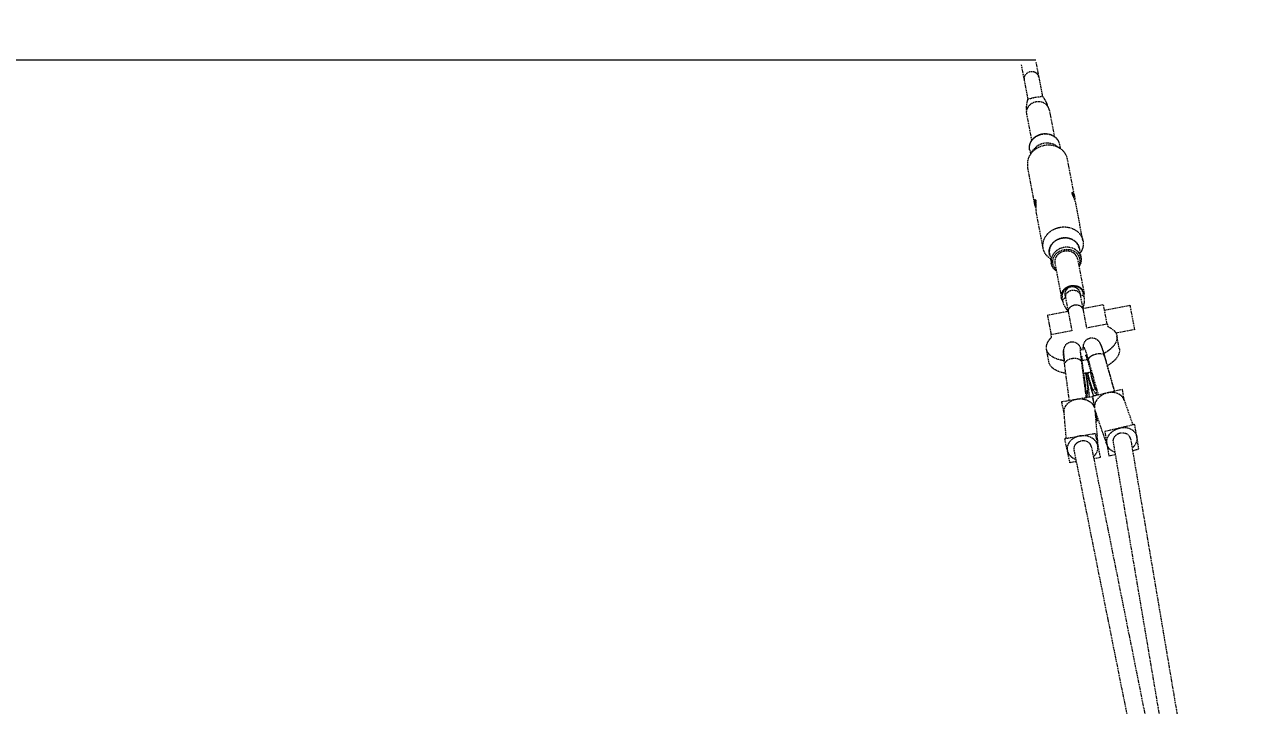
# Model space of a CAD drawing. Header units: millimetres. Extents: x -6347 to 5606, y -5931 to 5534.
# Drawn here: x -3519 to -2208, y 3345 to 4075 of the extents above; entities that cross this region are included whole.
import ezdxf

# ---------------------------------------------------------------- set-up
doc = ezdxf.new("R2010")
doc.units = ezdxf.units.MM
doc.linetypes.add('HIDDEN', pattern=[1.905, 1.27, -0.635])
for name, color, linetype in [('DIKOM_ЗОНА', 90, 'Continuous'), ('DIKOM_ОБЪЕКТ', 7, 'Continuous'), ('DIKOM_РАЗМЕР_ЗОНА', 7, 'Continuous'), ('DIKOM_РАЗМЕР_ОБЪЕКТА', 7, 'Continuous')]:
    doc.layers.add(name, color=color, linetype=linetype)
doc.styles.add('style1', font='arialbd.ttf', dxfattribs={"width": 0.8})
doc.dimstyles.new('1-50', dxfattribs={"dimtxt": 300, "dimasz": 200, "dimexe": 100, "dimexo": 0, "dimgap": 100, "dimtad": 1, "dimtxsty": 'style1', "dimcen": 200, "dimclrd": 7, "dimclre": 7, "dimclrt": 7, "dimadec": 1, "dimazin": 2, "dimtfac": 1, "dimtmove": 0, "dimatfit": 2, "dimfxl": 0, "dimlwd": 25, "dimlwe": 18, "dimarcsym": 0})

# ---------------------------------------------------------------- blocks, each defined once
blk = doc.blocks.new('*D1')
at = {"layer": 'Defpoints', "color": 0, "transparency": 16777216}
for p in [(-3966.8, 4036.4), (-2434.4, 4036.4), (-2443.9, -3563.6)]:
    blk.add_point(p, dxfattribs=at)
at = {"layer": 'DIKOM_РАЗМЕР_ОБЪЕКТА', "color": 7, "lineweight": 18, "transparency": 16777216}
for p, q in [((-2434.4, 4036.4), (-4066.8, 4036.4)), ((-2443.9, -3563.6), (-4066.8, -3563.6))]:
    blk.add_line(p, q, dxfattribs=at)
at = {"layer": 'DIKOM_РАЗМЕР_ОБЪЕКТА', "color": 7, "lineweight": 25, "transparency": 16777216}
blk.add_line((-3966.8, -3363.6), (-3966.8, 3836.4), dxfattribs=at)
at = {"layer": 'DIKOM_РАЗМЕР_ОБЪЕКТА', "color": 7, "transparency": 16777216}
for points in [[(-4000.2, 3836.4), (-3933.5, 3836.4), (-3966.8, 4036.4)], [(-4000.2, -3363.6), (-3933.5, -3363.6), (-3966.8, -3563.6)]]:
    blk.add_solid(points, dxfattribs=at)
at = {"layer": 'DIKOM_РАЗМЕР_ОБЪЕКТА', "color": 7, "transparency": 16777216, "insert": (-4296.6, 234), "char_height": 300, "attachment_point": 5, "rotation": 90, "style": 'style1'}
blk.add_mtext('{\\fArial|b0|i0|c204|p34;\\H1.5x;7600}', dxfattribs=at)
blk = doc.blocks.new('*D2')
at = {"layer": 'Defpoints', "color": 0, "transparency": 16777216}
for p in [(-2990.7, 5534.4), (-5782.2, -5057.7), (-2990.7, -5057.7)]:
    blk.add_point(p, dxfattribs=at)
at = {"layer": 'DIKOM_РАЗМЕР_ЗОНА', "color": 7, "lineweight": 18, "transparency": 16777216}
for p, q in [((-2990.7, 5534.4), (-5882.2, 5534.4)), ((-2990.7, -5057.7), (-5882.2, -5057.7))]:
    blk.add_line(p, q, dxfattribs=at)
at = {"layer": 'DIKOM_РАЗМЕР_ЗОНА', "color": 7, "lineweight": 25, "transparency": 16777216}
blk.add_line((-5782.2, 5334.4), (-5782.2, -4857.7), dxfattribs=at)
at = {"layer": 'DIKOM_РАЗМЕР_ЗОНА', "color": 7, "transparency": 16777216}
for points in [[(-5815.6, 5334.4), (-5748.9, 5334.4), (-5782.2, 5534.4)], [(-5815.6, -4857.7), (-5748.9, -4857.7), (-5782.2, -5057.7)]]:
    blk.add_solid(points, dxfattribs=at)
at = {"layer": 'DIKOM_РАЗМЕР_ЗОНА', "color": 7, "transparency": 16777216, "insert": (-6112, 238.4), "char_height": 300, "attachment_point": 5, "rotation": 90, "style": 'style1'}
blk.add_mtext('{\\fArial|b0|i0|c204|p34;\\H1.5x;10600}', dxfattribs=at)

msp = doc.modelspace()

# ---------------------------------------------------------------- linework, layer by layer
at = {"layer": 'DIKOM_ЗОНА', "color": 3, "lineweight": 15}
msp.add_lwpolyline([(3606.162, 5534.428), (-2990.749, 5534.428, 0.41421356), (-4990.749, 3534.428), (-4990.749, -3057.651, 0.41421356), (-2990.749, -5057.651), (3606.162, -5057.651, 0.41421356), (5606.162, -3057.651), (5606.162, 3534.428, 0.41421356)], format="xyb", close=True, dxfattribs=at)
at = {"layer": 'DIKOM_ОБЪЕКТ', "color": 7, "linetype": 'HIDDEN', "lineweight": 15}
for p, q in [((-2450.095, 4031.438), (-2447.164, 4016.029)), ((-2434.382, 4034.428), (-2431.451, 4019.018)), ((-2447.106, 4015.726), (-2443.176, 3995.064)), ((-2431.393, 4018.715), (-2427.463, 3998.053)), ((-2421.855, 3987.297), (-2421.977, 3987.939)), ((-2444.576, 3978.87), (-2439.127, 3950.225)), ((-2444.444, 3983.008), (-2444.565, 3983.643)), ((-2420.214, 3983.505), (-2414.765, 3954.859)), ((-2441.137, 3940.518), (-2440.25, 3935.859)), ((-2439.894, 3936.368), (-2437.025, 3940.463)), ((-2413.135, 3945.008), (-2408.964, 3942.252)), ((-2409.332, 3946.568), (-2408.445, 3941.91)), ((-2435.831, 3883.137), (-2443.326, 3922.537)), ((-2393.198, 3891.249), (-2400.693, 3930.647)), ((-2384.101, 3843.423), (-2391.586, 3882.77)), ((-2426.733, 3835.313), (-2434.218, 3874.66)), ((-2419.922, 3828.997), (-2418.017, 3818.982)), ((-2388.117, 3835.047), (-2386.212, 3825.032)), ((-2387.081, 3829.714), (-2387.098, 3829.69)), ((-2418.903, 3823.64), (-2418.927, 3823.656)), ((-2414.14, 3818.878), (-2407.134, 3782.046)), ((-2389.779, 3823.512), (-2382.772, 3786.68)), ((-2405.417, 3777.852), (-2406.247, 3782.214)), ((-2403.101, 3784.402), (-2402.646, 3782.008)), ((-2402.588, 3781.705), (-2399.657, 3766.296)), ((-2387.389, 3787.391), (-2386.933, 3784.997)), ((-2386.875, 3784.694), (-2383.944, 3769.285)), ((-2382.83, 3782.148), (-2383.659, 3786.511)), ((-2422.11, 3763.278), (-2399.893, 3767.504)), ((-2399.599, 3765.992), (-2395.897, 3746.532)), ((-2384.168, 3770.495), (-2361.951, 3774.722)), ((-2383.886, 3768.981), (-2380.184, 3749.521)), ((-2358.022, 3754.069), (-2361.95, 3774.719)), ((-2360.825, 3768.801), (-2333.35, 3774.027)), ((-2328.394, 3747.974), (-2333.018, 3772.282)), ((-2380.245, 3749.842), (-2358.022, 3754.069)), ((-2358.022, 3754.069), (-2357.456, 3751.095)), ((-2418.182, 3742.625), (-2395.958, 3746.853)), ((-2417.616, 3739.651), (-2418.182, 3742.625)), ((-2328.394, 3747.974), (-2348.716, 3744.108)), ((-2345.037, 3727.443), (-2347.599, 3740.913)), ((-2420.484, 3713.091), (-2423.046, 3726.56)), ((-2404.614, 3725.44), (-2404.475, 3725.463)), ((-2386.851, 3728.416), (-2386.713, 3728.439)), ((-2403.313, 3711.346), (-2403.763, 3711.271)), ((-2398.645, 3672.057), (-2403.763, 3711.271)), ((-2385.858, 3714.268), (-2386.304, 3714.193)), ((-2385.858, 3714.268), (-2380.738, 3675.058)), ((-2378.402, 3715.777), (-2377.962, 3715.879)), ((-2378.402, 3715.777), (-2367.645, 3677.699)), ((-2377.908, 3710.877), (-2370.184, 3683.145)), ((-2361.184, 3719.766), (-2360.742, 3719.869)), ((-2361.182, 3719.76), (-2350.421, 3681.687)), ((-2349.982, 3681.789), (-2360.742, 3719.869)), ((-2384.584, 3709.527), (-2380.78, 3681.006)), ((-2406.832, 3670.689), (-2390.548, 3673.41)), ((-2390.548, 3673.41), (-2374.267, 3676.144)), ((-2380.911, 3681.993), (-2378.738, 3682.357)), ((-2380.78, 3681.006), (-2379.551, 3675.294)), ((-2379.551, 3675.294), (-2378.738, 3682.357)), ((-2374.267, 3676.144), (-2371.644, 3663.953)), ((-2357.694, 3679.999), (-2373.756, 3676.287)), ((-2373.756, 3676.287), (-2371.674, 3663.924)), ((-2370.776, 3684.034), (-2373.289, 3683.452)), ((-2369.212, 3677.379), (-2373.289, 3683.452)), ((-2370.18, 3683.147), (-2370.775, 3684.034)), ((-2370.183, 3683.145), (-2369.212, 3677.379)), ((-2341.635, 3683.725), (-2357.694, 3679.999)), ((-2339.572, 3671.476), (-2341.635, 3683.725)), ((-2339.883, 3672.367), (-2330.554, 3645.642)), ((-2404.171, 3658.326), (-2406.832, 3670.689)), ((-2401.905, 3631.37), (-2404.234, 3659.066)), ((-2371.285, 3661.836), (-2368.019, 3622.99)), ((-2371.248, 3661.393), (-2369.348, 3650.112)), ((-2371.107, 3661.459), (-2368.687, 3650.213)), ((-2358.283, 3624.753), (-2371.097, 3661.461)), ((-2368.687, 3650.213), (-2370.286, 3649.946)), ((-2369.348, 3650.112), (-2367.301, 3650.587)), ((-2328.507, 3646.117), (-2344.566, 3642.392)), ((-2324.099, 3619.943), (-2328.507, 3646.117)), ((-2403.503, 3631.103), (-2387.22, 3633.824)), ((-2387.22, 3633.824), (-2370.939, 3636.558)), ((-2370.939, 3636.558), (-2365.359, 3610.627)), ((-2344.566, 3642.392), (-2360.628, 3638.679)), ((-2360.628, 3638.679), (-2356.22, 3612.505)), ((-2397.924, 3605.172), (-2403.503, 3631.103)), ((-2393.752, 3618.998), (-2224.289, 2772.8)), ((-2375.044, 3622.399), (-2220.239, 2849.397)), ((-2351.68, 3627.392), (-2208.835, 2781.894)), ((-2332.99, 3630.895), (-2188.605, 2776.283)), ((-2330.875, 3618.377), (-2324.099, 3619.943)), ((-2391.209, 3606.299), (-2397.924, 3605.172)), ((-2365.359, 3610.627), (-2372.449, 3609.442)), ((-2356.22, 3612.505), (-2349.431, 3614.08))]:
    msp.add_line(p, q, dxfattribs=at)
for centre, radius, start, end in [((-2405.848, 3821.337), 12.398, 202.834656, 205.937551), ((-2398.395, 3822.755), 12.398, 355.603872, 358.706767), ((-2392.099, 3784.926), 9.498, 345.466689, 10.648224), ((-2361.147, 3664.944), 10.542, 195.212303, 199.295332)]:
    msp.add_arc(centre, radius, start, end, dxfattribs=at)
for points, weights in [([(-2440.544, 4024.024), (-2448.4, 4022.529), (-2447.106, 4015.726)], [1, 0.707106781187, 1]), ([(-2431.393, 4018.715), (-2432.688, 4025.519), (-2440.544, 4024.024)], [1, 0.707106781187, 1]), ([(-2443.066, 3995.425), (-2445.376, 3987.908), (-2444.565, 3983.643)], [1, 0.916631255073, 1]), ([(-2434.403, 3991.74), (-2446.59, 3989.423), (-2444.584, 3978.869)], [1, 0.707106781187, 1]), ([(-2420.211, 3983.506), (-2422.218, 3994.058), (-2434.403, 3991.74)], [1, 0.707106781187, 1]), ([(-2421.977, 3987.939), (-2422.789, 3992.205), (-2427.697, 3998.348)], [1, 0.916631255383, 1]), ([(-2441.137, 3940.518), (-2443.757, 3954.29), (-2427.854, 3957.315)], [1, 0.707106781187, 1]), ([(-2425.963, 3947.377), (-2433.138, 3946.012), (-2437.025, 3940.463)], [1, 0.843279406619, 0.854274163489]), ([(-2427.854, 3957.315), (-2411.951, 3960.34), (-2409.332, 3946.568)], [1, 0.707106781187, 1]), ([(-2413.135, 3945.008), (-2418.789, 3948.742), (-2425.963, 3947.377)], [0.854274163489, 0.843279406619, 1]), ([(-2425.521, 3945.052), (-2446.837, 3940.997), (-2443.326, 3922.537)], [1, 0.707106781187, 1]), ([(-2400.693, 3930.647), (-2404.205, 3949.107), (-2425.521, 3945.052)], [1, 0.707106781187, 1]), ([(-2406.639, 3845.794), (-2422.542, 3842.769), (-2419.922, 3828.997)], [1, 0.707106781187, 1]), ([(-2388.117, 3835.047), (-2390.737, 3848.819), (-2406.639, 3845.794)], [1, 0.707106781187, 1]), ([(-2404.734, 3835.779), (-2420.637, 3832.754), (-2418.017, 3818.982)], [1, 0.707106781187, 1]), ([(-2403.967, 3831.747), (-2416.154, 3829.431), (-2414.149, 3818.876)], [1, 0.707106781187, 1]), ([(-2386.212, 3825.032), (-2388.831, 3838.804), (-2404.734, 3835.779)], [1, 0.707106781187, 1]), ([(-2389.771, 3823.513), (-2391.781, 3834.067), (-2403.967, 3831.747)], [1, 0.707106781187, 1]), ([(-2396.814, 3794.143), (-2408.107, 3791.995), (-2406.247, 3782.214)], [1, 0.707106781187, 1]), ([(-2402.588, 3781.705), (-2403.883, 3788.509), (-2396.026, 3790.003)], [1, 0.707106781187, 1]), ([(-2396.96, 3794.915), (-2384.774, 3797.235), (-2382.764, 3786.681)], [1, 0.707106781187, 1]), ([(-2383.659, 3786.511), (-2385.52, 3796.291), (-2396.814, 3794.143)], [1, 0.707106781187, 1]), ([(-2396.026, 3790.003), (-2388.17, 3791.498), (-2386.875, 3784.694)], [1, 0.707106781187, 1]), ([(-2399.599, 3765.992), (-2400.894, 3772.796), (-2393.037, 3774.291)], [1, 0.707106781187, 1]), ([(-2393.037, 3774.291), (-2385.181, 3775.785), (-2383.886, 3768.981)], [1, 0.707106781187, 1]), ([(-2333.018, 3772.282), (-2333.353, 3774.042), (-2333.35, 3774.027)], [1, 0.899317956033, 0.867854817293]), ([(-2395.873, 3716.593), (-2403.634, 3715.293), (-2403.314, 3711.346)], [1, 0.726609839127, 0.963591207953]), ([(-2386.304, 3714.193), (-2388.108, 3717.894), (-2395.873, 3716.593)], [0.963777950998, 0.726502287882, 1]), ([(-2385.301, 3719.46), (-2385.783, 3718.512), (-2384.584, 3709.527)], [0.997283249175, 0.878663298782, 1]), ([(-2377.962, 3715.879), (-2377.585, 3720.018), (-2369.926, 3721.791)], [0.963777948469, 0.72650228934, 1]), ([(-2369.926, 3721.791), (-2362.266, 3723.565), (-2361.183, 3719.764)], [1, 0.726492434517, 0.963794840527]), ([(-2404.234, 3659.066), (-2405.233, 3670.95), (-2390.548, 3673.41)], [0.961320503962, 0.727926449381, 1]), ([(-2390.548, 3673.41), (-2374.983, 3676.018), (-2371.626, 3663.752)], [1, 0.716255581437, 0.982273942578]), ([(-2357.694, 3679.999), (-2373.047, 3676.444), (-2371.627, 3663.788)], [1, 0.716259694274, 0.982266230892]), ([(-2339.886, 3672.376), (-2343.69, 3683.242), (-2357.694, 3679.999)], [0.950231035084, 0.73456552045, 1]), ([(-2371.32, 3662.178), (-2371.3, 3662.007), (-2371.285, 3661.836)], [0.970429274114, 0.965782516, 0.961320503963])]:
    msp.add_rational_spline(points, weights, degree=2, dxfattribs=at)
for points, knots in [([(-2443.066, 3995.425), (-2442.931, 3995.274), (-2442.488, 3995.099), (-2441.706, 3995.167), (-2440.37, 3995.493), (-2438.934, 3995.923), (-2437.104, 3996.399), (-2435.31, 3996.791), (-2432.81, 3997.193), (-2430.699, 3997.379), (-2429.157, 3997.561), (-2428.56, 3997.701), (-2428.056, 3997.887), (-2427.778, 3998.138), (-2427.697, 3998.348)], [0, 0, 0, 0, 0.59355246, 1.37555387, 2.32465684, 4.72287861, 5.87102389, 7.99575621, 10.23206738, 13.46069099, 14.3518228, 14.88857098, 15.29734161, 15.9607543, 15.9607543, 15.9607543, 15.9607543]), ([(-2395.492, 3893.809), (-2395.534, 3894.046), (-2395.578, 3894.365), (-2395.504, 3894.742), (-2395.387, 3894.916), (-2395.179, 3894.968), (-2394.855, 3894.841), (-2394.483, 3894.465), (-2394.072, 3893.834), (-2393.544, 3892.669), (-2393.282, 3891.664), (-2393.142, 3890.951)], [0, 0, 0, 0, 0.72597025, 0.94569159, 1.14513794, 1.32645848, 1.54885834, 2.16340662, 2.88946125, 3.80583614, 5.98955215, 5.98955215, 5.98955215, 5.98955215]), ([(-2435.756, 3882.743), (-2435.852, 3883.251), (-2435.988, 3884.179), (-2436.012, 3885.465), (-2435.889, 3886.357), (-2435.683, 3886.915), (-2435.51, 3887.205), (-2435.229, 3887.392), (-2434.926, 3887.22), (-2434.76, 3886.848), (-2434.668, 3886.549), (-2434.638, 3886.363)], [0, 0, 0, 0, 1.55022296, 2.80962115, 3.85083291, 4.23953191, 4.57759589, 4.88284418, 5.14073813, 5.52394224, 6.08652599, 6.08652599, 6.08652599, 6.08652599]), ([(-2434.583, 3881.313), (-2434.651, 3881.557), (-2434.777, 3882.041), (-2434.965, 3882.981), (-2435.085, 3884.076), (-2435.027, 3885.225), (-2434.825, 3885.893), (-2434.666, 3886.142)], [0, 0, 0, 0, 0.76053385, 1.50005311, 2.8736381, 4.05688764, 4.93963923, 4.93963923, 4.93963923, 4.93963923]), ([(-2434.638, 3886.363), (-2434.585, 3886.082), (-2434.521, 3885.444), (-2434.494, 3884.483), (-2434.521, 3882.708), (-2434.607, 3880.617), (-2434.593, 3877.686), (-2434.439, 3875.858), (-2434.229, 3874.719)], [0, 0, 0, 0, 0.85635389, 1.9216108, 2.8818535, 6.18174122, 8.20046477, 11.67309391, 11.67309391, 11.67309391, 11.67309391]), ([(-2391.586, 3882.77), (-2391.632, 3883.018), (-2391.753, 3883.574), (-2392.05, 3884.715), (-2392.546, 3886.235), (-2393.411, 3888.455), (-2394.258, 3890.368), (-2394.936, 3892.009), (-2395.263, 3892.911), (-2395.438, 3893.529), (-2395.492, 3893.809)], [0, 0, 0, 0, 0.75705922, 1.70837415, 3.53406537, 5.5511752, 8.85477741, 9.80939748, 10.8759589, 11.73305119, 11.73305119, 11.73305119, 11.73305119]), ([(-2393.684, 3889.05), (-2393.71, 3889.312), (-2393.774, 3889.824), (-2393.945, 3890.784), (-2394.239, 3891.849), (-2394.661, 3892.776), (-2395.063, 3893.333), (-2395.274, 3893.538), (-2395.381, 3893.613)], [0, 0, 0, 0, 0.78865203, 1.54800011, 2.92433422, 4.0982662, 4.5876978, 4.97750163, 4.97750163, 4.97750163, 4.97750163])]:
    msp.add_open_spline(points, degree=3, knots=knots, dxfattribs=at)
for points, weights, degree, knots in [([(-2441.357, 3943.075), (-2441.332, 3944.54), (-2440.981, 3945.964), (-2440.227, 3948.97), (-2438.291, 3951.392), (-2436.289, 3953.899), (-2433.496, 3955.477), (-2430.867, 3956.971), (-2427.895, 3957.533)], [1, 0.993675643043, 1, 0.977139028179, 1, 0.981731981676, 1, 0.986443849323, 1], 2, [0, 0, 0, 2.91936373, 2.91936373, 9.0244381, 9.0244381, 15.36192739, 15.36192739, 21.35519354, 21.35519354, 21.35519354]), ([(-2427.895, 3957.533), (-2424.925, 3958.101), (-2421.931, 3957.677), (-2418.754, 3957.235), (-2415.971, 3955.637), (-2413.282, 3954.096), (-2411.475, 3951.577), (-2410.626, 3950.381), (-2410.066, 3949.027)], [1, 0.986443849322, 1, 0.981731981675, 1, 0.977139028179, 1, 0.993675643043, 1], 2, [0, 0, 0, 5.99326615, 5.99326615, 12.33075544, 12.33075544, 18.43582981, 18.43582981, 21.35519354, 21.35519354, 21.35519354]), ([(-2434.592, 3878.783), (-2434.651, 3878.942), (-2434.71, 3879.102), (-2434.767, 3879.261), (-2435.012, 3879.94), (-2435.231, 3880.627), (-2435.423, 3881.323), (-2435.5, 3881.606), (-2435.571, 3881.89), (-2435.636, 3882.176), (-2435.679, 3882.365), (-2435.72, 3882.559), (-2435.756, 3882.743), (-2435.756, 3882.743), (-2435.756, 3882.743), (-2435.756, 3882.743)], [1, 1, 1, 1, 0.99950876346, 0.99950876346, 1, 0.999850713992, 0.999850713992, 1, 1, 1, 1, 1, 1, 1], 3, [8.88042098, 8.88042098, 8.88042098, 8.88042098, 9.39396619, 9.39396619, 9.39396619, 11.55883146, 11.55883146, 11.55883146, 12.43754919, 12.43754919, 12.43754919, 13.08567936, 13.08567936, 13.08567936, 13.08568106, 13.08568106, 13.08568106, 13.08568106]), ([(-2434.563, 3881.981), (-2434.563, 3882.005), (-2434.562, 3882.029), (-2434.561, 3882.053), (-2434.527, 3882.955), (-2434.518, 3883.859), (-2434.533, 3884.762), (-2434.535, 3885.281), (-2434.592, 3885.797), (-2434.704, 3886.303), (-2434.765, 3886.528), (-2434.852, 3886.608), (-2434.778, 3886.538)], [1, 1, 1, 1, 0.999756284637, 0.999756284637, 1, 0.996163486736, 0.996163486736, 1, 1, 1, 1], 3, [7.82947077, 7.82947077, 7.82947077, 7.82947077, 7.9065402, 7.9065402, 7.9065402, 10.61684517, 10.61684517, 10.61684517, 12.17011359, 12.17011359, 12.17011359, 14.22590753, 14.22590753, 14.22590753, 14.22590753]), ([(-2395.414, 3894.049), (-2395.413, 3894.053), (-2395.412, 3894.055), (-2395.412, 3894.055), (-2395.417, 3893.788), (-2395.383, 3893.522), (-2395.31, 3893.265), (-2395.133, 3892.623), (-2394.915, 3891.994), (-2394.655, 3891.382), (-2394.426, 3890.819), (-2394.191, 3890.259), (-2393.951, 3889.702)], [1, 1, 1, 1, 0.992819127983, 0.992819127983, 1, 0.998575714599, 0.998575714599, 1, 0.999970758158, 0.999970758158, 1], 3, [0.21167438, 0.21167438, 0.21167438, 0.21167438, 0.42334875, 0.42334875, 0.42334875, 1.22338233, 1.22338233, 1.22338233, 3.21857325, 3.21857325, 3.21857325, 5.04029233, 5.04029233, 5.04029233, 5.04029233]), ([(-2393.142, 3890.951), (-2393.111, 3890.792), (-2393.081, 3890.623), (-2393.054, 3890.46), (-2393.015, 3890.222), (-2392.979, 3889.969), (-2392.948, 3889.72), (-2392.886, 3889.22), (-2392.84, 3888.719), (-2392.809, 3888.216), (-2392.779, 3887.726), (-2392.76, 3887.235), (-2392.752, 3886.743)], [1, 1, 1, 1, 1, 1, 1, 0.999690943509, 0.999690943509, 1, 0.999843080049, 0.999843080049, 1], 3, [0.06385259, 0.06385259, 0.06385259, 0.06385259, 0.62432864, 0.62432864, 0.62432864, 1.43844419, 1.43844419, 1.43844419, 2.94830183, 2.94830183, 2.94830183, 4.42261302, 4.42261302, 4.42261302, 4.42261302]), ([(-2418.927, 3823.656), (-2425.319, 3827.878), (-2426.655, 3834.903), (-2430.167, 3853.364), (-2408.851, 3857.419)], [0.854274163489, 0.863827374568, 1, 0.707106781187, 1], 2, [104.52945865, 104.52945865, 104.52945865, 123.69971593, 123.69971593, 164.93295458, 164.93295458, 164.93295458]), ([(-2408.851, 3857.419), (-2387.534, 3861.474), (-2384.023, 3843.013), (-2382.686, 3835.988), (-2387.081, 3829.714)], [1, 0.707106781187, 1, 0.863827374568, 0.854274163489], 2, [0, 0, 0, 41.23323864, 41.23323864, 60.40349593, 60.40349593, 60.40349593]), ([(-2419.645, 3827.541), (-2419.872, 3828.249), (-2420.011, 3828.98), (-2422.645, 3842.829), (-2406.654, 3845.871)], [1, 0.998154350877, 1, 0.707106781187, 1], 2, [0, 0, 0, 1.48609461, 1.48609461, 32.41890675, 32.41890675, 32.41890675]), ([(-2406.654, 3845.871), (-2390.663, 3848.913), (-2388.028, 3835.064), (-2387.889, 3834.333), (-2387.84, 3833.591)], [1, 0.707106781187, 1, 0.998154350877, 1], 2, [61.86562429, 61.86562429, 61.86562429, 92.79843643, 92.79843643, 94.28453104, 94.28453104, 94.28453104]), ([(-2412.913, 3812.426), (-2415.576, 3814.997), (-2416.238, 3818.479), (-2418.59, 3830.844), (-2404.312, 3833.56)], [0.865597765457, 0.895551698431, 1, 0.707106781187, 1], 2, [128.24912914, 128.24912914, 128.24912914, 138.09856184, 138.09856184, 165.7182742, 165.7182742, 165.7182742]), ([(-2404.312, 3833.56), (-2390.034, 3836.276), (-2387.681, 3823.911), (-2387.019, 3820.429), (-2388.552, 3817.06)], [1, 0.707106781187, 1, 0.895551698425, 0.865597765454], 2, [55.23942473, 55.23942473, 55.23942473, 82.8591371, 82.8591371, 92.7085698, 92.7085698, 92.7085698]), ([(-2412.583, 3810.691), (-2414.504, 3812.055), (-2415.873, 3813.973), (-2417.491, 3816.244), (-2418.017, 3818.982)], [1, 0.986137143332, 1, 0.977005857714, 1], 2, [0, 0, 0, 4.66920242, 4.66920242, 10.15914723, 10.15914723, 10.15914723]), ([(-2386.212, 3825.032), (-2385.695, 3822.292), (-2386.367, 3819.586), (-2386.936, 3817.3), (-2388.222, 3815.325)], [1, 0.977005857714, 1, 0.986137143331, 1], 2, [0, 0, 0, 5.4899448, 5.4899448, 10.15914723, 10.15914723, 10.15914723]), ([(-2405.493, 3778.254), (-2406.738, 3779.966), (-2407.138, 3782.045), (-2409.145, 3792.597), (-2396.96, 3794.915)], [1, 0.976040742694, 1, 0.707106781187, 1], 2, [0, 0, 0, 4.16553128, 4.16553128, 27.72747618, 27.72747618, 27.72747618]), ([(-2403.101, 3784.402), (-2403.72, 3787.657), (-2401.857, 3790.395), (-2399.994, 3793.134), (-2396.739, 3793.753), (-2393.485, 3794.372), (-2390.746, 3792.509), (-2388.008, 3790.646), (-2387.389, 3787.391)], [1, 0.923879474375, 1, 0.923879532511, 1, 0.923879532512, 1, 0.923879474375, 1], 2, [0, 0, 0, 6.28108421, 6.28108421, 12.5621683, 12.5621683, 18.84325238, 18.84325238, 25.1243366, 25.1243366, 25.1243366]), ([(-2399.89, 3767.503), (-2404.583, 3773.469), (-2405.371, 3777.611), (-2406.159, 3781.754), (-2402.559, 3781.55)], [0.995669931378, 0.918855680071, 1, 0.918814808734, 0.995747352024], 2, [-7.08182475, -7.08182475, -7.08182475, -6.28318531, -6.28318531, -5.4841436, -5.4841436, -5.4841436]), ([(-2386.846, 3784.539), (-2383.572, 3786.051), (-2382.784, 3781.907), (-2381.996, 3777.766), (-2384.171, 3770.493)], [0.995747352558, 0.918814808762, 1, 0.918858226113, 0.99566511187], 2, [-3.94063436, -3.94063436, -3.94063436, -3.14159265, -3.14159265, -2.34297827, -2.34297827, -2.34297827]), ([(-2422.11, 3763.274), (-2422.123, 3763.347), (-2421.943, 3762.4), (-2421.07, 3757.811), (-2418.182, 3742.625)], [0.917148615482, 0.944765743655, 1, 0.779062974618, 1], 2, [86.96206105, 86.96206105, 86.96206105, 94.86770296, 94.86770296, 126.49027061, 126.49027061, 126.49027061]), ([(-2357.456, 3751.095), (-2341.58, 3744.46), (-2349.996, 3732.017), (-2353.613, 3726.668), (-2361.438, 3722.289)], [1, 0.850077139573, 1, 0.929527915448, 0.925307431045], 2, [-249.0075652, -249.0075652, -249.0075652, -197.47427793, -197.47427793, -173.25076614, -173.25076614, -173.25076614]), ([(-2404.161, 3714.437), (-2412.487, 3715.701), (-2417.551, 3719.166), (-2429.947, 3727.65), (-2417.616, 3739.651)], [0.925843774908, 0.932807696345, 1, 0.850077139573, 1], 2, [-117.50384948, -117.50384948, -117.50384948, -94.4077034, -94.4077034, -42.87441613, -42.87441613, -42.87441613]), ([(-2383.546, 3729.078), (-2383.54, 3729.373), (-2383.527, 3729.671), (-2383.454, 3730.664), (-2383.361, 3731.427), (-2382.878, 3733.122), (-2382.549, 3733.94), (-2382.037, 3734.766), (-2380.772, 3736.823), (-2378.812, 3738.233), (-2376.461, 3738.781)], [1, 1, 1, 1, 1, 1, 1, 1, 0.948638570294, 0.948638570294, 1], 3, [18.18604583, 18.18604583, 18.18604583, 18.18604583, 19.80310711, 19.80310711, 23.65611016, 23.65611016, 26.89889657, 26.89889657, 26.89889657, 33.95254992, 33.95254992, 33.95254992, 33.95254992]), ([(-2376.461, 3738.781), (-2374.757, 3739.174), (-2373.012, 3739.063), (-2371.373, 3738.457), (-2370.783, 3738.239), (-2370.219, 3737.961), (-2369.687, 3737.626), (-2369.27, 3737.365), (-2368.448, 3736.755), (-2366.906, 3735.154), (-2365.654, 3732.971), (-2364.516, 3730.24), (-2363.004, 3726.041), (-2361.962, 3722.514), (-2361.231, 3719.934)], [1, 0.972070519493, 0.972070519493, 1, 0.996408190581, 0.996408190581, 1, 1, 1, 1, 1, 1, 1, 1, 1], 3, [0, 0, 0, 0, 5.17068849, 5.17068849, 5.17068849, 7.0534235, 7.0534235, 7.0534235, 8.52333267, 10.12956331, 13.67489057, 16.02053896, 19.01050348, 27.0536238, 27.0536238, 27.0536238, 27.0536238]), ([(-2403.763, 3711.271), (-2405.478, 3724.316), (-2404.711, 3725.373), (-2404.615, 3725.504), (-2404.478, 3725.387)], [1, 0.88011542477, 1, 0.983342119796, 0.971313441846], 2, [0, 0, 0, 33.6395838, 33.6395838, 38.31378109, 38.31378109, 38.31378109]), ([(-2403.698, 3714.369), (-2403.856, 3715.693), (-2404.117, 3718.033), (-2404.386, 3721.191), (-2404.512, 3723.638), (-2404.496, 3725.584), (-2404.327, 3727.205), (-2403.854, 3729.073), (-2403.224, 3730.343), (-2402.696, 3731.081), (-2402.571, 3731.258), (-2402.439, 3731.429), (-2402.301, 3731.596), (-2400.935, 3733.252), (-2399.077, 3734.326), (-2396.96, 3734.684)], [1, 1, 1, 1, 1, 1, 1, 1, 1, 1, 0.999560891292, 0.999560891292, 1, 0.958056960439, 0.958056960439, 1], 3, [0, 0, 0, 0, 3.99812503, 7.06394502, 9.50790049, 11.34632337, 12.89814913, 14.39062673, 17.10953439, 17.10953439, 17.10953439, 17.75892949, 17.75892949, 17.75892949, 24.06088091, 24.06088091, 24.06088091, 24.06088091]), ([(-2396.96, 3734.684), (-2394.613, 3735.075), (-2392.296, 3734.536), (-2390.363, 3733.147), (-2390.183, 3733.018), (-2389.802, 3732.724), (-2389.089, 3732.073), (-2387.925, 3730.728), (-2387.229, 3729.367), (-2386.851, 3728.416)], [1, 0.948894314775, 0.948894314775, 1, 1, 1, 1, 1, 1, 1], 3, [0, 0, 0, 0, 6.95215029, 6.95215029, 6.95215029, 7.61890846, 8.39066015, 9.85344997, 12.93009726, 12.93009726, 12.93009726, 12.93009726]), ([(-2385.462, 3725.651), (-2386.426, 3728.896), (-2386.807, 3728.371), (-2387.574, 3727.313), (-2385.858, 3714.268)], [0.940249165869, 0.936670063901, 1, 0.880115424696, 1], 2, [83.14838614, 83.14838614, 83.14838614, 100.9187514, 100.9187514, 134.5583352, 134.5583352, 134.5583352]), ([(-2383.834, 3725.809), (-2384.088, 3729.382), (-2383.372, 3729.067), (-2381.966, 3728.45), (-2378.402, 3715.777)], [0.940466472257, 0.935107762448, 1, 0.880115424696, 1], 2, [82.71000472, 82.71000472, 82.71000472, 100.9187514, 100.9187514, 134.5583352, 134.5583352, 134.5583352]), ([(-2360.742, 3719.869), (-2364.306, 3732.542), (-2365.712, 3733.159), (-2365.781, 3733.192), (-2365.856, 3733.178)], [1, 0.88011542477, 1, 0.94915255388, 1], 2, [0, 0, 0, 33.6395838, 33.6395838, 33.78805579, 33.78805579, 33.78805579]), ([(-2345.037, 3727.443), (-2344.197, 3723.015), (-2347.386, 3718.299), (-2350.728, 3713.357), (-2357.728, 3709.205)], [0.927060895284, 0.937351019244, 1, 0.93453949518, 0.926242756834], 2, [-219.00873847, -219.00873847, -219.00873847, -197.47427793, -197.47427793, -174.97340655, -174.97340655, -174.97340655]), ([(-2402.404, 3700.856), (-2410.155, 3702.173), (-2414.941, 3705.448), (-2419.639, 3708.663), (-2420.484, 3713.091)], [0.926715377208, 0.936249987292, 1, 0.937351019245, 0.927060895284], 2, [-116.32062387, -116.32062387, -116.32062387, -94.4077034, -94.4077034, -72.87324285, -72.87324285, -72.87324285]), ([(-2379.332, 3715.636), (-2380.553, 3715.362), (-2381.783, 3715.129), (-2383.474, 3714.807), (-2385.179, 3714.561)], [1, 0.999866918984, 1, 0.999747348381, 1], 2, [0, 0, 0, 2.50243587, 2.50243587, 5.94617223, 5.94617223, 5.94617223]), ([(-2381.47, 3720.299), (-2381.415, 3720.301), (-2381.367, 3720.272), (-2380.372, 3719.726), (-2377.908, 3710.877)], [1, 0.957564741855, 1, 0.877289544061, 1], 2, [0, 0, 0, 0.10712226, 0.10712226, 23.21934505, 23.21934505, 23.21934505]), ([(-2375.492, 3702.205), (-2377.323, 3701.762), (-2379.173, 3701.41), (-2381.282, 3701.009), (-2383.41, 3700.727)], [1, 0.999697527375, 1, 0.999606292502, 1], 2, [0, 0, 0, 3.76607677, 3.76607677, 8.0587321, 8.0587321, 8.0587321]), ([(-2383.012, 3697.779), (-2382.701, 3695.821), (-2382.419, 3693.858), (-2381.852, 3690.011), (-2381.465, 3686.142)], [1, 0.999975095848, 1, 0.999731288833, 1], 2, [0, 0, 0, 3.96566142, 3.96566142, 11.74086274, 11.74086274, 11.74086274]), ([(-2378.738, 3682.357), (-2378.479, 3684.61), (-2379.871, 3694.286), (-2380.363, 3697.698), (-2380.936, 3701.096)], [1, 0.877289544061, 1, 0.999931093529, 1], 2, [-118.74503737, -118.74503737, -118.74503737, -95.63281459, -95.63281459, -88.73997505, -88.73997505, -88.73997505]), ([(-2377.134, 3675.663), (-2377.299, 3680.617), (-2378.881, 3691.549), (-2379.582, 3696.377), (-2380.392, 3701.189)], [0.961094151977, 0.90454754035, 1, 0.999936668219, 1], 2, [6.85564594, 6.85564594, 6.85564594, 33.6395838, 33.6395838, 43.39688796, 43.39688796, 43.39688796]), ([(-2372.349, 3676.612), (-2374.304, 3681.201), (-2377.115, 3691.9), (-2378.35, 3696.612), (-2379.445, 3701.359)], [0.96122019767, 0.904441314684, 1, 0.999889771302, 1], 2, [6.82583904, 6.82583904, 6.82583904, 33.6395838, 33.6395838, 43.38186882, 43.38186882, 43.38186882]), ([(-2373.289, 3683.452), (-2374.59, 3685.39), (-2377.085, 3694.844), (-2377.958, 3698.158), (-2378.727, 3701.496)], [1, 0.877289544061, 1, 0.999881004319, 1], 2, [-118.74503737, -118.74503737, -118.74503737, -95.63281459, -95.63281459, -88.78068337, -88.78068337, -88.78068337]), ([(-2376.204, 3702.036), (-2375.439, 3698.718), (-2374.572, 3695.425), (-2372.076, 3685.969), (-2370.775, 3684.034)], [1, 0.999882362294, 1, 0.877289544061, 1], 2, [0, 0, 0, 6.81001773, 6.81001773, 29.92224051, 29.92224051, 29.92224051]), ([(-2387.22, 3633.824), (-2403.494, 3631.098), (-2400.705, 3618.139), (-2399.28, 3611.514), (-2391.703, 3608.764)], [1, 0.707106781187, 1, 0.825266909139, 0.859016986072], 2, [62.83185307, 62.83185307, 62.83185307, 94.24777961, 94.24777961, 112.98977018, 112.98977018, 112.98977018]), ([(-2372.908, 3611.735), (-2366.691, 3616.778), (-2368.157, 3623.591), (-2370.945, 3636.551), (-2387.22, 3633.824)], [0.860710725622, 0.821177976352, 1, 0.707106781187, 1], 2, [12.23535424, 12.23535424, 12.23535424, 31.41592654, 31.41592654, 62.83185307, 62.83185307, 62.83185307]), ([(-2349.838, 3616.486), (-2357.277, 3618.825), (-2358.416, 3625.594), (-2360.619, 3638.674), (-2344.566, 3642.392)], [0.85972093963, 0.823499827663, 1, 0.707106781187, 1], 2, [12.4843976, 12.4843976, 12.4843976, 31.41592654, 31.41592654, 62.83185307, 62.83185307, 62.83185307]), ([(-2332.99, 3630.895), (-2334.262, 3638.419), (-2343.635, 3636.835), (-2353.008, 3635.251), (-2351.737, 3627.728)], [1, 0.707106781186, 1, 0.707106781186, 1], 2, [0, 0, 0, 18.06415776, 18.06415776, 36.12831552, 36.12831552, 36.12831552]), ([(-2344.566, 3642.392), (-2328.514, 3646.109), (-2326.311, 3633.028), (-2325.172, 3626.267), (-2331.283, 3620.789)], [1, 0.707106781187, 1, 0.823650973191, 0.859659059889], 2, [62.83185307, 62.83185307, 62.83185307, 94.24777961, 94.24777961, 113.16309657, 113.16309657, 113.16309657]), ([(-2375.11, 3622.732), (-2376.603, 3630.187), (-2385.924, 3628.32), (-2395.245, 3626.454), (-2393.752, 3618.998)], [1, 0.707106781187, 1, 0.707106781187, 1], 2, [0, 0, 0, 18.06415776, 18.06415776, 36.12831552, 36.12831552, 36.12831552])]:
    msp.add_rational_spline(points, weights, degree=degree, knots=knots, dxfattribs=at)
for points in [[(-2434.581, 3881.274), (-2434.578, 3881.379), (-2434.576, 3881.482), (-2434.573, 3881.585)], [(-2434.22, 3874.668), (-2434.223, 3874.685), (-2434.226, 3874.702), (-2434.229, 3874.719)]]:
    msp.add_open_spline(points, degree=3, dxfattribs=at)

# ---------------------------------------------------------------- dimensions: what is measured, and where the dimension line sits
at = {"layer": 'DIKOM_РАЗМЕР_ЗОНА'}
dim = msp.add_linear_dim(base=(-5782.236, -5057.651), p1=(-2990.749, 5534.428), p2=(-2990.749, -5057.651), angle=90, text='{\\fArial|b0|i0|c204|p34;\\H1.5x;10600}', dimstyle='1-50', dxfattribs=at)
dim.commit()
dim.dimension.update_dxf_attribs({"geometry": '*D2', "text_midpoint": (-5782.236, 238.388), "dimtype": 160})
at = {"layer": 'DIKOM_РАЗМЕР_ОБЪЕКТА'}
dim = msp.add_linear_dim(base=(-3966.82, 4036.428), p1=(-2443.947, -3563.562), p2=(-2434.382, 4036.428), angle=90, text='{\\fArial|b0|i0|c204|p34;\\H1.5x;7600}', dimstyle='1-50', dxfattribs=at)
dim.commit()
dim.dimension.update_dxf_attribs({"geometry": '*D1', "text_midpoint": (-3966.82, 234.044), "dimtype": 160})

doc.saveas('drawing.dxf')
